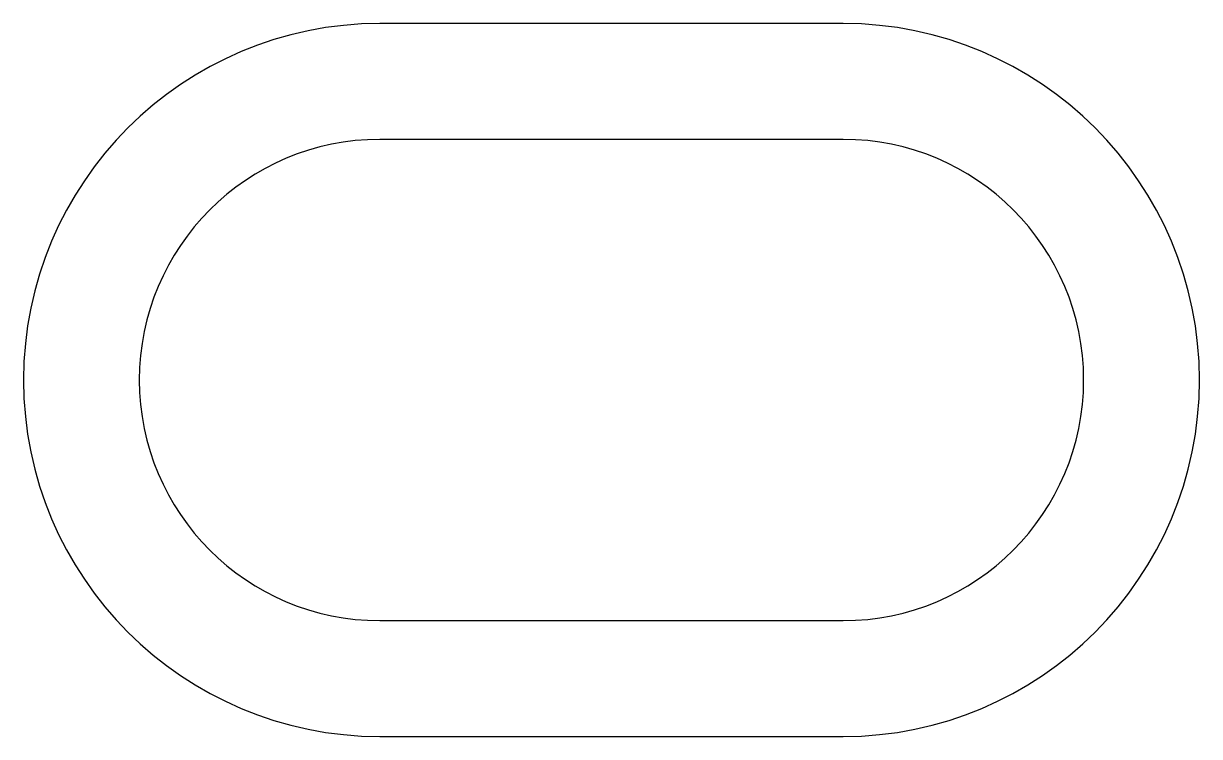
# Model space of a CAD drawing. Extents: x 258.3 to 278.1, y 252.5 to 264.5.
import ezdxf

# ---------------------------------------------------------------- set-up
doc = ezdxf.new("R2010")
doc.units = 0
doc.layers.add('ANA', color=220, linetype='CONTINUOUS')

msp = doc.modelspace()

# ---------------------------------------------------------------- linework, layer by layer
at = {"layer": 'ANA'}
for points in [[(264.278, 264.528, 1), (264.278, 252.528), (272.078, 252.528, 1), (272.078, 264.528)], [(264.278, 262.578, 1), (264.278, 254.478), (272.078, 254.478, 1), (272.078, 262.578)]]:
    msp.add_lwpolyline(points, format="xyb", close=True, dxfattribs=at)

doc.saveas('drawing.dxf')
